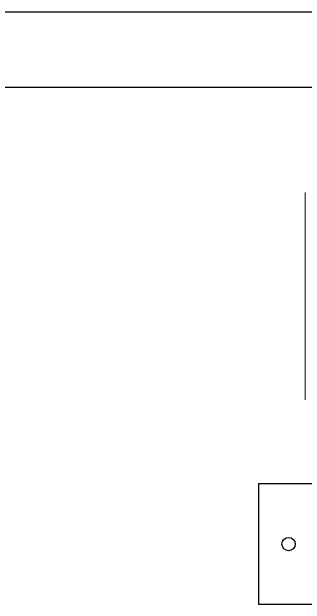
# Model space of a CAD drawing. Header units: millimetres. Extents: x 8533 to 164433, y 5768 to 115327.
# Drawn here: x 31705 to 32355, y 105592 to 106906 of the extents above; entities that cross this region are included whole.
import ezdxf

# ---------------------------------------------------------------- set-up
doc = ezdxf.new("R2010")
doc.units = ezdxf.units.MM
doc.header["$LTSCALE"] = 250

msp = doc.modelspace()

# ---------------------------------------------------------------- linework, layer by layer
at = {"color": 7, "linetype": 'Continuous', "lineweight": 25}
for p, q in [((31180.1, 106739.1, -0.3), (34657.4, 106739.1, -0.3)), ((33585.5, 105858.8, -0.3), (32252, 105858.8, -0.3)), ((32252, 105858.8, -0.3), (32252, 105592.1, -0.3)), ((32252, 105592.1, -0.3), (33585.5, 105592.1, -0.3))]:
    msp.add_line(p, q, dxfattribs=at)
at = {"color": 7, "linetype": 'Continuous', "lineweight": 20}
msp.add_line((32355.4, 106505.5, -0.3), (32355.4, 106045.5, -0.3), dxfattribs=at)
at = {"color": 7, "linetype": 'Continuous', "lineweight": 25, "elevation": -0.3}
msp.add_lwpolyline([(31047.1, 106906.4), (34792.8, 106906.4)], dxfattribs=at)
msp.add_lwpolyline([(31047.1, 106906.4), (34792.8, 106906.4)], dxfattribs=at)
at = {"color": 7, "linetype": 'Continuous', "lineweight": 25}
msp.add_circle((32318.7, 105725.5, -0.3), 14.7, dxfattribs=at)

doc.saveas('drawing.dxf')
